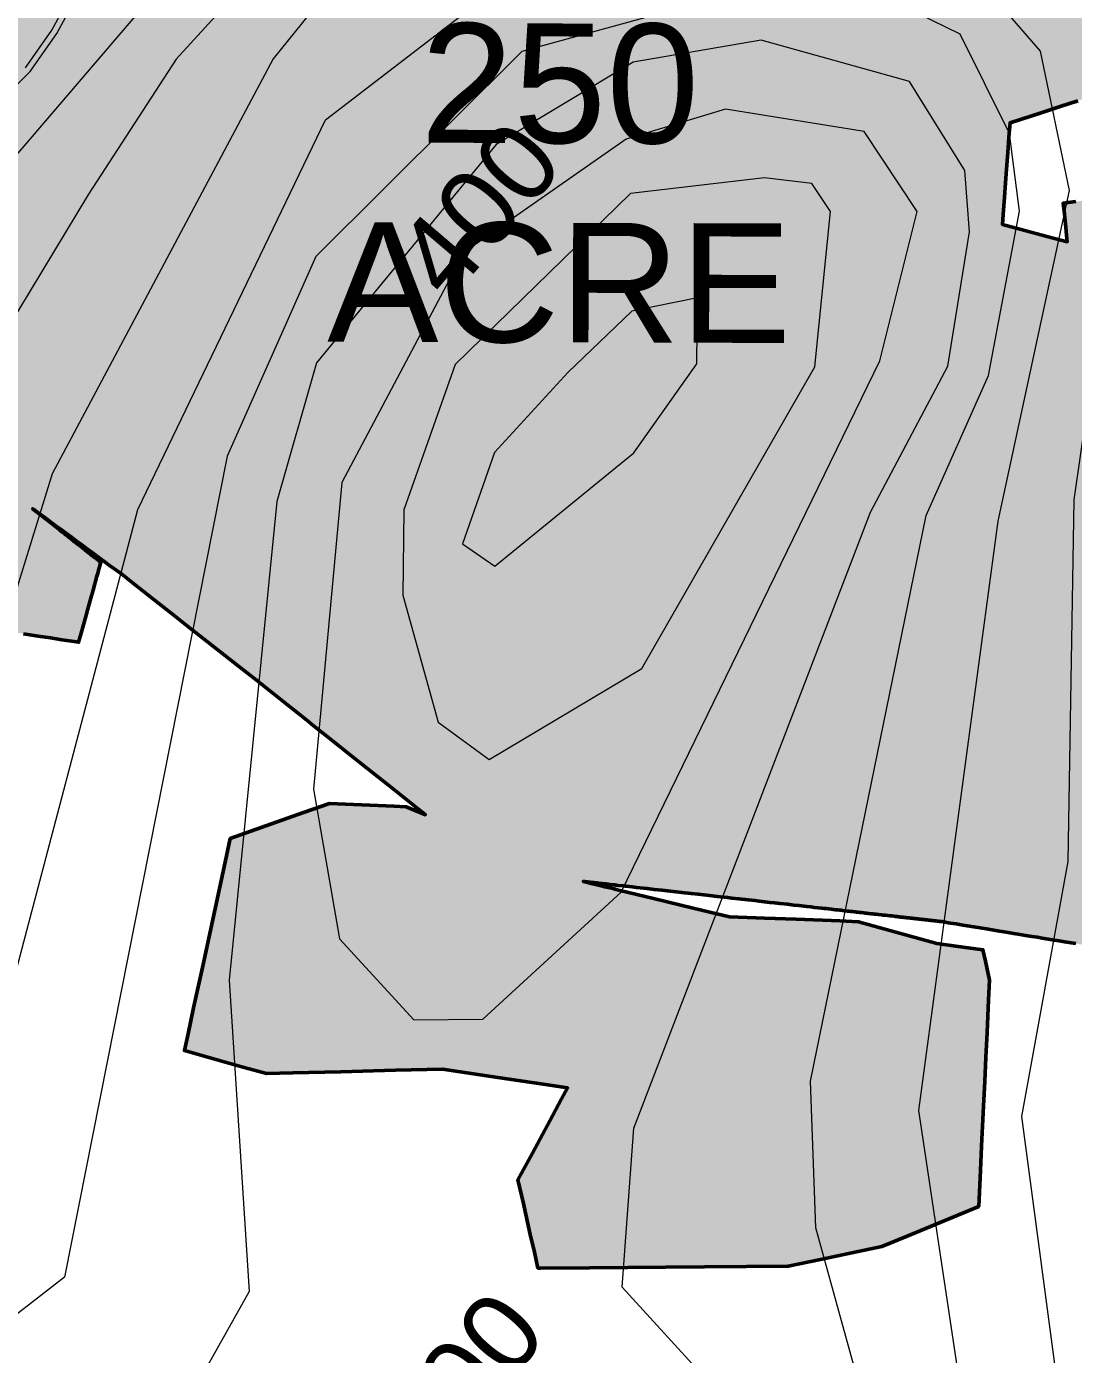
# Model space of a CAD drawing. Header units: metres. Extents: x 32505 to 230200, y 224018 to 1564544.
# Drawn here: x 225309 to 225835, y 1557791 to 1558458 of the extents above; entities that cross this region are included whole.
import ezdxf

# ---------------------------------------------------------------- set-up
doc = ezdxf.new("R2010")
doc.units = ezdxf.units.M
for name, color, linetype, lineweight in [('10 M CONTOUR', 8, 'Continuous', 9), ('2 M CONTOUR', 254, 'Continuous', 9), ('STREAM', 141, 'Continuous', 0)]:
    doc.layers.add(name, color=color, linetype=linetype, lineweight=lineweight)
for name, color, linetype in [('CONTEXT', 44, 'Continuous'), ('G_B.T. ROAD', 1, 'Continuous'), ('G_CART TRACK', 252, 'Continuous')]:
    doc.layers.add(name, color=color, linetype=linetype)
doc.styles.get("Standard").update_dxf_attribs({"font": 'arial.ttf'})

msp = doc.modelspace()

# ---------------------------------------------------------------- hatches: boundary and pattern name
at = {"layer": 'STREAM', "true_color": 0xffffdb}
h = msp.add_hatch(color=7, dxfattribs=at)
h.dxf.hatch_style = 1
h.paths.add_polyline_path([(225824.78, 1558539.86), (225820.52, 1558548.16), (225815.44, 1558558.05), (225810.5, 1558567.69), (225812.99, 1558572.07), (225818.67, 1558562.2), (225823.98, 1558552.97), (225829.51, 1558543.38), (225838.42, 1558527.9), (225848.37, 1558510.6), (225852.12, 1558504.1), (225867.5, 1558503.68), (225878.27, 1558503.38), (225885.27, 1558503.19), (225896.85, 1558502.87), (225905.81, 1558502.62), (225913.8, 1558502.4), (225926.42, 1558502.05), (225941.58, 1558501.63), (225948.8, 1558500.7), (225957.39, 1558499.6), (225968.16, 1558498.21), (225979.18, 1558496.79), (225988.69, 1558495.57), (225990.76, 1558500.38), (225995.91, 1558512.34), (225997.71, 1558516.52), (225999.71, 1558521.16), (226004.41, 1558520.9), (226007.69, 1558520.72), (226012.01, 1558520.48), (226016.32, 1558520.24), (226021.05, 1558519.98), (226024.31, 1558519.8), (226022.53, 1558524.61), (226019.72, 1558532.19), (226015.95, 1558542.37), (226011.74, 1558553.72), (226015.58, 1558559.11), (226019.42, 1558564.5), (226019.57, 1558573.32), (226019.63, 1558576.81), (226019.73, 1558582.14), (226022.28, 1558587.02), (226025.84, 1558593.81), (226030.07, 1558601.87), (226031.67, 1558611.14), (226033.27, 1558620.41), (226034.88, 1558625.38), (226038.51, 1558636.59), (226041.31, 1558645.25), (226044.31, 1558654.52), (226047.02, 1558662.87), (226048.41, 1558665.39), (226050.16, 1558668.56), (226051.9, 1558671.7), (226055.97, 1558679.07), (226057.47, 1558681.78), (226058.72, 1558684.05), (226061.25, 1558688.6), (226062.4, 1558689.33), (226064.52, 1558690.67), (226065.81, 1558691.49), (226067.33, 1558692.46), (226068.74, 1558693.35), (226070.74, 1558694.63), (226073.39, 1558696.31), (226074.54, 1558697.04), (226077.54, 1558698.95), (226077.85, 1558702.38), (226078.05, 1558704.55), (226078.31, 1558707.38), (226078.78, 1558712.64), (226079.41, 1558719.58), (226079.77, 1558723.44), (226079.1, 1558728.29), (226078.55, 1558732.31), (226078, 1558736.4), (226076.95, 1558744.06), (226076.23, 1558749.35), (226080.24, 1558750.63), (226083.15, 1558751.55), (226088.51, 1558753.26), (226089.38, 1558756.41), (226090.55, 1558760.6), (226091.76, 1558764.95), (226093.75, 1558772.14), (226094.94, 1558776.43), (226096.58, 1558782.33), (226098.14, 1558787.92), (226099.41, 1558792.51), (226101.47, 1558799.9), (226103.5, 1558807.23), (226104.87, 1558812.17), (226106.38, 1558817.58), (226106.97, 1558819.73), (226107.72, 1558819.75), (226111.32, 1558819.86), (226120.07, 1558820.14), (226124.15, 1558820.27), (226129.13, 1558820.43), (226133.31, 1558820.57), (226139.3, 1558820.76), (226141.96, 1558820.84), (226143.94, 1558820.9), (226146.94, 1558821), (226149.12, 1558821.07), (226151.92, 1558821.16), (226154.52, 1558821.24), (226158.5, 1558821.37), (226170.87, 1558821.73), (226174.59, 1558821.84), (226176.09, 1558814.82), (226178.1, 1558770.9), (226179.41, 1558742.43), (226180.44, 1558719.88), (226180.86, 1558710.76), (226181.77, 1558690.93), (226183.21, 1558659.52), (226184.85, 1558633.78), (226188.07, 1558595.18), (226190.92, 1558560.96), (226181.52, 1558563.03), (226170.35, 1558565.49), (226163.37, 1558567.03), (226156.26, 1558568.6), (226149.71, 1558570.04), (226142.39, 1558571.65), (226124.24, 1558575.64), (226125.41, 1558563.74), (226126.43, 1558553.33), (226127.72, 1558540.1), (226129.52, 1558521.75), (226132.03, 1558496.09), (226134.36, 1558472.26), (226137.99, 1558474), (226146.24, 1558477.97), (226158.05, 1558483.63), (226167.96, 1558488.4), (226176.93, 1558492.7), (226185.4, 1558496.77), (226176.69, 1558484), (226172.71, 1558478.17), (226162.52, 1558463.24), (226155.58, 1558453.07), (226149.22, 1558453.91), (226140.75, 1558455.03), (226133.02, 1558456.05), (226131.45, 1558444.16), (226130.03, 1558433.44), (226128.09, 1558418.8), (226125.8, 1558401.58), (226123.25, 1558382.34), (226122.15, 1558374), (226118.59, 1558347.11), (226131.9, 1558342.52), (226161.3, 1558332.37), (226186.39, 1558323.7), (226204.01, 1558317.62), (226197.93, 1558302.73), (226189.83, 1558282.89), (226183.8, 1558268.13), (226176.23, 1558249.6), (226172.76, 1558241.09), (226174.75, 1558240.12), (226177.08, 1558239), (226179.48, 1558237.84), (226184.02, 1558235.65), (226190.8, 1558232.37), (226195.9, 1558229.91), (226200.5, 1558227.69), (226204.29, 1558230.37), (226207.19, 1558232.43), (226210.74, 1558234.95), (226214.8, 1558237.83), (226220.19, 1558241.65), (226223.27, 1558243.84), (226223.59, 1558238.39), (226223.95, 1558232.23), (226224.35, 1558225.43), (226224.82, 1558217.29), (226225.79, 1558200.81), (226226.24, 1558193.06), (226226.95, 1558180.8), (226227.4, 1558173.09), (226227.68, 1558168.36), (226215.62, 1558164.03), (226205.45, 1558160.37), (226191.66, 1558155.42), (226182.94, 1558152.29), (226171.69, 1558148.25), (226163.76, 1558145.4), (226157.99, 1558143.33), (226156.68, 1558141.82), (226152.28, 1558136.75), (226147.83, 1558131.62), (226144.46, 1558127.73), (226139.89, 1558122.48), (226139.5, 1558110.33), (226139.31, 1558104.46), (226139, 1558095.04), (226138.72, 1558086.45), (226141.15, 1558082.35), (226142.67, 1558079.79), (226144.87, 1558076.07), (226149.44, 1558074.14), (226154.19, 1558072.13), (226159.18, 1558070.02), (226163.5, 1558068.19), (226165.9, 1558066.86), (226168.02, 1558065.7), (226170.87, 1558064.12), (226174.07, 1558062.35), (226176.88, 1558060.8), (226188.33, 1558065.85), (226218.81, 1558066.36), (226231, 1558063.82), (226244.21, 1558051.64), (226252.85, 1558035.39), (226252.85, 1558019.66), (226246.61, 1558007.19), (226244.79, 1558003.46), (226244.12, 1558002.03), (226239.13, 1557981.07), (226241.16, 1557960.77), (226241.16, 1557949.09), (226232.02, 1557943), (226216.78, 1557945.03), (226197.98, 1557958.23), (226172.08, 1557966.35), (226147.97, 1557967.56), (226147.41, 1557961.27), (226146.61, 1557952.31), (226145.99, 1557945.31), (226145.4, 1557938.73), (226160.27, 1557932.5), (226175.6, 1557926.09), (226186.7, 1557921.45), (226196.66, 1557917.28), (226203.69, 1557914.34), (226209.13, 1557912.06), (226214.03, 1557910.01), (226223.53, 1557906.03), (226235.38, 1557901.08), (226235.41, 1557897.34), (226235.46, 1557892.3), (226235.6, 1557876.1), (226235.73, 1557860.82), (226235.82, 1557851.12), (226232.67, 1557848.13), (226228.53, 1557844.19), (226223.5, 1557839.41), (226219.47, 1557835.57), (226220.73, 1557834.41), (226222.32, 1557832.95), (226224.79, 1557830.69), (226226.82, 1557828.82), (226228.94, 1557826.87), (226231.36, 1557824.65), (226233.18, 1557822.98), (226234.4, 1557821.85), (226236.95, 1557819.51), (226238.02, 1557820.49), (226239.54, 1557821.86), (226241.17, 1557823.35), (226244.07, 1557825.98), (226250.19, 1557831.54), (226258.33, 1557838.94), (226263.43, 1557843.58), (226266.53, 1557843.08), (226270.18, 1557842.49), (226274.36, 1557841.81), (226277.78, 1557841.26), (226281.53, 1557840.65), (226287.44, 1557839.69), (226294.49, 1557838.55), (226302.2, 1557837.3), (226303.92, 1557840.96), (226305.54, 1557844.4), (226307.53, 1557848.63), (226310.19, 1557854.28), (226316.97, 1557868.68), (226317.73, 1557870.29), (226319.86, 1557874.82), (226321.4, 1557878.11), (226322.79, 1557881.05), (226323.79, 1557883.16), (226325.31, 1557886.4), (226326.59, 1557889.12), (226328.3, 1557892.75), (226329.06, 1557894.38), (226330.05, 1557896.47), (226330.89, 1557898.26), (226331.75, 1557900.09), (226332.44, 1557901.55), (226333.25, 1557903.28), (226337.18, 1557901.55), (226339.54, 1557900.51), (226344.38, 1557898.38), (226352.42, 1557894.85), (226356.01, 1557893.27), (226359.09, 1557891.91), (226364.83, 1557889.39), (226372.77, 1557885.9), (226380.75, 1557882.39), (226386.68, 1557879.78), (226392.07, 1557877.41), (226397.85, 1557874.87), (226407.25, 1557870.74), (226412.29, 1557868.52), (226411.86, 1557864.55), (226411.3, 1557859.3), (226410.47, 1557851.48), (226409.39, 1557841.48), (226407.83, 1557826.88), (226407.32, 1557822.05), (226410.58, 1557820.38), (226415.37, 1557817.93), (226420.6, 1557815.26), (226428.05, 1557811.45), (226435.96, 1557807.41), (226442.24, 1557804.2), (226445.75, 1557802.4), (226446.74, 1557805.72), (226447.67, 1557808.85), (226449.08, 1557813.59), (226451.08, 1557820.31), (226452.41, 1557824.79), (226454.42, 1557824.48), (226459.7, 1557823.67), (226463.4, 1557823.11), (226469, 1557822.26), (226474.4, 1557821.43), (226400.97, 1557961.68), (226481.72, 1558432.03), (226466.47, 1558503.21), (226459.7, 1558534.79), (226448.03, 1558607.43), (226446.88, 1558664.05), (226413.4, 1558979.19), (226382.27, 1558969.84), (226305.13, 1558946.65), (226161.85, 1558915.09), (226048.57, 1558892.46), (226003.7, 1558878.32), (225938.46, 1558858.51), (225889.23, 1558852.81), (225844.85, 1558853.82), (225810.13, 1558854.31), (225785.99, 1558853.85), (225768.31, 1558849.31), (225739.15, 1558850.39), (225722.36, 1558851.79), (225706.94, 1558864.26), (225692.83, 1558883.26), (225690.14, 1558892.66), (225682.99, 1558900.12), (225650.06, 1558917.94), (225595.43, 1558942.16), (225551.87, 1558959.45), (225540.61, 1558959.45), (225528.47, 1558954.75), (225517.46, 1558949.86), (225498.65, 1558931.2), (225462.52, 1558879.82), (225445.42, 1558847.06), (225419.35, 1558779.47), (225400.74, 1558722.25), (225386.04, 1558683.03), (225380.27, 1558668.97), (225377.55, 1558655.03), (225376.69, 1558632.1), (225377.02, 1558607.99), (225374.53, 1558588.39), (225368.85, 1558563.64), (225362.69, 1558543.19), (225353.02, 1558521.19), (225343.47, 1558502.48), (225323.67, 1558483.59), (225294.88, 1558464.64), (225257.63, 1558448.27), (225171.5, 1558414.18), (225123.53, 1558391.67), (225108.02, 1558384.39), (225107.27, 1558373.01), (225107.02, 1558369.29), (225105.19, 1558369.01), (225102.79, 1558368.63), (225098.57, 1558367.97), (225088.92, 1558366.46), (225080.51, 1558365.14), (225070.72, 1558363.6), (225061.82, 1558362.21), (225052.89, 1558360.81), (225047.67, 1558359.99), (225039.53, 1558358.71), (225032.79, 1558357.66), (225028.06, 1558356.92), (225022.83, 1558356.1), (225018.94, 1558355.49), (225016.14, 1558352.09), (225013.12, 1558348.43), (225010.43, 1558345.17), (225007.3, 1558341.37), (225003.45, 1558337.65), (224998.91, 1558333.27), (224992.68, 1558327.25), (224990.52, 1558325.16), (224987.83, 1558325.44), (224980.21, 1558326.22), (224976.5, 1558326.6), (224972.66, 1558326.99), (224968.64, 1558327.4), (224964.94, 1558328.28), (224961.81, 1558329.03), (224956.37, 1558330.33), (224952.29, 1558331.3), (224947.15, 1558332.53), (224941.27, 1558329.05), (224933.55, 1558324.47), (224921.82, 1558317.52), (224906.16, 1558308.24), (224892.36, 1558300.06), (224881.26, 1558293.48), (224869.94, 1558286.77), (224854.63, 1558277.7), (224837.92, 1558267.79), (224836.1, 1558260.17), (224831.93, 1558249.75), (224828.32, 1558233.98), (224820.95, 1558224.15), (224812.35, 1558220.13), (224813.17, 1558212.88), (224815.19, 1558195.06), (224816.41, 1558184.27), (224834.7, 1558175.71), (224848.54, 1558169.24), (224863.79, 1558162.1), (224883.45, 1558152.91), (224891.55, 1558149.12), (224896.57, 1558151.31), (224901.03, 1558153.26), (224905.79, 1558155.34), (224910.5, 1558157.4), (224908.01, 1558153.18), (224904.88, 1558147.85), (224902.57, 1558143.93), (224901.61, 1558135.12), (224900.26, 1558122.69), (224897.92, 1558101.17), (224896.84, 1558091.22), (224894.9, 1558085.55), (224892.33, 1558078.08), (224889.95, 1558071.13), (224888.3, 1558066.32), (224884, 1558064.63), (224880.54, 1558063.26), (224875.87, 1558061.42), (224869.1, 1558058.75), (224863.43, 1558056.52), (224861.35, 1558046.23), (224858.89, 1558034.12), (224856.54, 1558022.54), (224854.34, 1558011.71), (224855.84, 1558006.69), (224857.35, 1558001.66), (224870.28, 1557997.86), (224886.62, 1557993.07), (224907.39, 1557986.97), (224921.19, 1557982.92), (224934.36, 1557979.05), (224957.44, 1557972.27), (224957.03, 1557980.13), (224956.34, 1557993.48), (224955.85, 1558002.93), (224955.25, 1558014.42), (224953.92, 1558040.08), (224960.9, 1558037.61), (224970.87, 1558034.07), (224993.59, 1558026), (225003.72, 1558022.41), (225015.99, 1558018.05), (225032.4, 1558012.23), (225048.45, 1558006.53), (225063.85, 1558014.3), (225079.26, 1558022.07), (225095.75, 1558007.87), (225112.23, 1557993.68), (225121.7, 1557976.83), (225130.31, 1557961.5), (225154, 1557921.12), (225162.01, 1557909.41), (225168.03, 1557900.61), (225174.08, 1557891.77), (225179.1, 1557884.43), (225187.69, 1557871.89), (225189.65, 1557871.2), (225193.37, 1557869.88), (225197.35, 1557868.47), (225201.98, 1557866.84), (225209.29, 1557864.25), (225218.23, 1557861.09), (225221.11, 1557860.07), (225223.88, 1557859.1), (225226.73, 1557858.09), (225230.06, 1557856.91), (225234.38, 1557855.38), (225238.09, 1557854.07), (225242.11, 1557852.65), (225243.45, 1557852.18), (225248.93, 1557846.97), (225251.85, 1557844.19), (225255.87, 1557840.38), (225258.56, 1557837.82), (225264.36, 1557832.3), (225268.28, 1557828.58), (225269.15, 1557830.3), (225270.33, 1557832.63), (225272.37, 1557836.68), (225273.53, 1557842.5), (225275.65, 1557853.07), (225278.68, 1557868.19), (225279.89, 1557874.19), (225281.32, 1557881.31), (225275.27, 1557882.52), (225266.7, 1557884.24), (225260.91, 1557885.4), (225251.35, 1557887.32), (225249.02, 1557887.79), (225244.06, 1557888.78), (225242.01, 1557889.19), (225239.22, 1557889.75), (225236.01, 1557890.4), (225233.89, 1557890.82), (225229.74, 1557891.65), (225228.32, 1557891.94), (225225.73, 1557892.46), (225221.71, 1557893.26), (225219.45, 1557893.71), (225217.4, 1557894.13), (225216.4, 1557894.33), (225214.05, 1557894.8), (225210.34, 1557895.54), (225207.66, 1557896.08), (225202.99, 1557897.02), (225198.44, 1557897.93), (225192.8, 1557899.06), (225186.58, 1557900.31), (225182.57, 1557901.11), (225180.12, 1557901.6), (225177.43, 1557907.09), (225173.66, 1557914.76), (225162.53, 1557937.45), (225165.87, 1557944.97), (225168.34, 1557950.53), (225175.17, 1557965.89), (225179.23, 1557975.04), (225172.49, 1557986.2), (225167.71, 1557994.12), (225163.75, 1558000.68), (225153.29, 1558017.99), (225146.28, 1558029.6), (225145.6, 1558041.46), (225145.06, 1558050.77), (225143.85, 1558071.94), (225146.19, 1558080.69), (225148.03, 1558087.58), (225149.48, 1558093), (225152.13, 1558102.91), (225155.11, 1558114.05), (225155.47, 1558126.09), (225155.77, 1558136.49), (225156.05, 1558145.96), (225156.23, 1558151.77), (225159.55, 1558152.62), (225163.05, 1558153.52), (225170.39, 1558155.39), (225179.29, 1558157.67), (225184.55, 1558159.02), (225196.95, 1558158.85), (225204.93, 1558158.74), (225214.55, 1558158.61), (225231.55, 1558158.37), (225247.66, 1558158.15), (225260.61, 1558157.97), (225272.9, 1558157.8), (225278.55, 1558157.73), (225286.83, 1558156.44), (225293.62, 1558155.38), (225301.74, 1558154.11), (225307.84, 1558153.16), (225315.32, 1558151.99), (225321.43, 1558151.04), (225327.11, 1558150.16), (225332.07, 1558149.38), (225335.49, 1558148.85), (225336.76, 1558153.41), (225337.94, 1558157.64), (225339.11, 1558161.82), (225340, 1558165.03), (225341.34, 1558169.83), (225342.77, 1558174.93), (225344.74, 1558181.99), (225345.12, 1558183.36), (225345.72, 1558185.5), (225346.68, 1558188.95), (225345.56, 1558189.84), (225344.32, 1558190.82), (225342.69, 1558192.1), (225341.43, 1558193.1), (225339.89, 1558194.31), (225338.74, 1558195.21), (225337.68, 1558196.05), (225335.91, 1558197.45), (225334.81, 1558198.31), (225333.31, 1558199.5), (225331.34, 1558201.05), (225330.07, 1558202.06), (225328.6, 1558203.22), (225327.02, 1558204.45), (225325.58, 1558205.59), (225324.11, 1558206.75), (225321.78, 1558208.59), (225319.61, 1558210.3), (225317.31, 1558212.12), (225312.47, 1558215.88), (225313.69, 1558214.98), (225315.03, 1558213.99), (225316.69, 1558212.77), (225319.19, 1558210.93), (225321.61, 1558209.15), (225324.34, 1558207.14), (225326.94, 1558205.23), (225329.46, 1558203.38), (225331.98, 1558201.52), (225334.38, 1558199.75), (225337.17, 1558197.7), (225340.01, 1558195.61), (225342.31, 1558193.92), (225346.33, 1558190.96), (225348.83, 1558189.12), (225351.09, 1558187.46), (225356.99, 1558183.12), (225362.43, 1558178.84), (225367.89, 1558174.54), (225375.76, 1558168.35), (225383.44, 1558162.32), (225390.2, 1558157), (225408.8, 1558142.38), (225415.74, 1558136.92), (225424.8, 1558129.8), (225433.06, 1558123.26), (225438.05, 1558119.28), (225445.25, 1558113.54), (225450, 1558109.76), (225453.31, 1558107.12), (225456.43, 1558104.63), (225461.78, 1558100.37), (225469.4, 1558094.29), (225474.28, 1558090.41), (225479.99, 1558085.85), (225485.54, 1558081.43), (225491.01, 1558077.07), (225502.71, 1558067.74), (225504.41, 1558066.39), (225506.04, 1558065.09), (225507.58, 1558063.86), (225509.57, 1558062.27), (225499.91, 1558066.35), (225493.69, 1558066.61), (225461.49, 1558067.96), (225448.43, 1558063.36), (225432.4, 1558057.73), (225411.63, 1558050.43), (225409.07, 1558038.56), (225403.67, 1558013.57), (225397.96, 1557987.16), (225393.27, 1557965.48), (225390.44, 1557952.38), (225388.61, 1557943.92), (225404.47, 1557939.48), (225418.64, 1557935.51), (225429.81, 1557932.38), (225443.01, 1557932.73), (225467.19, 1557933.36), (225494.63, 1557934.09), (225518.15, 1557934.71), (225545.92, 1557930.51), (225569.78, 1557926.9), (225580.88, 1557925.22), (225577.9, 1557919.71), (225571.96, 1557908.7), (225567.12, 1557899.75), (225563.23, 1557892.54), (225555.99, 1557879.15), (225558.53, 1557867.92), (225562.19, 1557851.74), (225564.23, 1557842.73), (225565.11, 1557838.8), (225566.02, 1557834.8), (225567.26, 1557834.8), (225591.95, 1557834.99), (225611.16, 1557835.06), (225630.03, 1557835.21), (225649.58, 1557835.38), (225691.53, 1557835.72), (225707.76, 1557839.12), (225723.53, 1557842.42), (225738.65, 1557845.58), (225751.22, 1557850.81), (225762.94, 1557855.68), (225776.79, 1557861.43), (225787.23, 1557865.78), (225788.09, 1557883.77), (225788.67, 1557895.93), (225789.62, 1557916.03), (225790.21, 1557928.45), (225790.79, 1557940.58), (225791.38, 1557953.02), (225792.16, 1557969.37), (225792.63, 1557979.34), (225790.53, 1557988.91), (225789.28, 1557994.59), (225775.66, 1557996.43), (225766.23, 1557997.7), (225726.92, 1558008.64), (225717.55, 1558009.01), (225695.56, 1558009.86), (225679.71, 1558010.48), (225662.21, 1558011.16), (225658.65, 1558011.87), (225648.78, 1558014.26), (225637.77, 1558016.94), (225624.05, 1558020.26), (225611.53, 1558023.3), (225607.84, 1558024.2), (225605.29, 1558024.82), (225602.96, 1558025.38), (225601.4, 1558025.76), (225599.6, 1558026.2), (225597.81, 1558026.63), (225596.38, 1558026.98), (225594.19, 1558027.51), (225592.74, 1558027.86), (225591.2, 1558028.24), (225589.87, 1558028.56), (225589.6, 1558028.62), (225589.38, 1558028.68), (225589.11, 1558028.74), (225588.76, 1558028.83), (225590.15, 1558028.67), (225591.64, 1558028.51), (225593.39, 1558028.31), (225594.76, 1558028.16), (225596.36, 1558027.98), (225598.21, 1558027.77), (225600.02, 1558027.57), (225602.18, 1558027.33), (225603.57, 1558027.17), (225606.28, 1558026.87), (225608.71, 1558026.6), (225613.26, 1558026.09), (225615.42, 1558025.84), (225619.07, 1558025.44), (225620.87, 1558025.23), (225624.29, 1558024.85), (225628.34, 1558024.4), (225631.02, 1558024.1), (225635.43, 1558023.6), (225638.2, 1558023.29), (225642.96, 1558022.76), (225646.39, 1558022.38), (225652.08, 1558021.74), (225655.91, 1558021.31), (225661.15, 1558020.72), (225663.34, 1558020.48), (225666.81, 1558020.09), (225671.47, 1558019.57), (225674.89, 1558019.19), (225677.04, 1558018.95), (225682.41, 1558018.34), (225684.69, 1558018.09), (225687.38, 1558017.79), (225691.33, 1558017.35), (225694.51, 1558016.99), (225696.96, 1558016.72), (225700.88, 1558016.28), (225702.98, 1558016.04), (225704.79, 1558015.84), (225706.66, 1558015.63), (225708.48, 1558015.43), (225710.59, 1558015.19), (225713.37, 1558014.88), (225715.27, 1558014.67), (225717.52, 1558014.41), (225720.09, 1558014.13), (225722.09, 1558013.9), (225723.88, 1558013.7), (225725.92, 1558013.47), (225727.49, 1558013.3), (225729.49, 1558013.07), (225730.93, 1558012.91), (225733.17, 1558012.66), (225734.91, 1558012.47), (225736.98, 1558012.24), (225738.41, 1558012.08), (225740.25, 1558011.87), (225742.73, 1558011.59), (225744.7, 1558011.37), (225746.4, 1558011.18), (225748.18, 1558010.98), (225749.64, 1558010.82), (225751.2, 1558010.64), (225753, 1558010.44), (225754.73, 1558010.25), (225756.08, 1558010.1), (225757.9, 1558009.89), (225759.38, 1558009.73), (225760.77, 1558009.57), (225762.29, 1558009.4), (225763.78, 1558009.24), (225765.17, 1558009.08), (225766.56, 1558008.92), (225769.49, 1558008.6), (225771.2, 1558008.27), (225773.12, 1558007.96), (225775.92, 1558007.5), (225779.15, 1558006.97), (225782.55, 1558006.41), (225787.89, 1558005.53), (225792.1, 1558004.84), (225796.56, 1558004.11), (225802, 1558003.21), (225804.7, 1558002.77), (225807.05, 1558002.38), (225810.69, 1558001.79), (225813.85, 1558001.27), (225816.7, 1558000.8), (225819.09, 1558000.41), (225824.07, 1557999.59), (225827.58, 1557999.01), (225830.17, 1557998.59), (225835.9, 1557997.65), (225837.95, 1557997.31), (225841.29, 1557996.76), (225844.08, 1557996.3), (225847.35, 1557995.77), (225850.87, 1557995.19), (225852.51, 1557994.92), (225854.66, 1557994.57), (225856.56, 1557994.25), (225858.01, 1557994.02), (225859.81, 1557993.72), (225862.54, 1557993.27), (225865.33, 1557992.81), (225867.4, 1557992.47), (225870.19, 1557992.01), (225872.29, 1557991.67), (225874.27, 1557991.34), (225877.01, 1557990.9), (225878.86, 1557990.59), (225881.54, 1557990.15), (225883.76, 1557989.79), (225886.29, 1557989.37), (225888.12, 1557989.07), (225890.39, 1557988.7), (225893.79, 1557988.14), (225901.15, 1557986.86), (225907.26, 1557985.93), (225907.24, 1557989.98), (225907.22, 1557994.44), (225907.19, 1558002.04), (225907.17, 1558007.93), (225907.15, 1558012.89), (225907.07, 1558031.13), (225907.01, 1558045.49), (225906.84, 1558087.03), (225906.72, 1558116.11), (225906.29, 1558139.51), (225905.27, 1558166.03), (225904.21, 1558193.71), (225904.06, 1558197.86), (225903.12, 1558222.34), (225902.52, 1558238), (225901.97, 1558252.27), (225901.7, 1558259.28), (225901.52, 1558264.06), (225901.35, 1558268.66), (225901.16, 1558273.48), (225901.04, 1558276.62), (225900.95, 1558279.08), (225900.88, 1558280.81), (225903.75, 1558283.81), (225903.69, 1558285.44), (225903.57, 1558289.12), (225903.36, 1558295.52), (225902.93, 1558308.63), (225902.63, 1558317.71), (225902.46, 1558322.8), (225902.28, 1558328.34), (225902.15, 1558332), (225902.02, 1558335.61), (225901.84, 1558340.82), (225901.76, 1558344.02), (225901.51, 1558351.62), (225897.88, 1558353.49), (225890.73, 1558357.18), (225885.52, 1558359.87), (225877.59, 1558363.96), (225869.33, 1558368.22), (225864.2, 1558370.87), (225859.82, 1558373.13), (225851.46, 1558372.05), (225843.66, 1558371.03), (225835.92, 1558370.02), (225829.54, 1558369.19), (225830.23, 1558363.85), (225830.74, 1558358.84), (225831.31, 1558353.2), (225831.64, 1558349.83), (225822.09, 1558352.38), (225808.54, 1558356), (225799.13, 1558358.51), (225799.5, 1558363.54), (225800.14, 1558372.24), (225801.02, 1558384.02), (225801.8, 1558394.6), (225802.38, 1558402.37), (225802.9, 1558409.52), (225808.74, 1558411.42), (225813.43, 1558412.94), (225819.09, 1558414.78), (225828.02, 1558417.68), (225836.89, 1558420.57), (225842.21, 1558422.3), (225849.1, 1558424.54), (225857.21, 1558427.17), (225862.49, 1558428.89), (225866.41, 1558430.16), (225869.93, 1558431.31), (225872.2, 1558432.04), (225873.47, 1558427.27), (225874.44, 1558423.62), (225875.78, 1558418.6), (225877.76, 1558411.18), (225879.53, 1558404.54), (225881.19, 1558398.31), (225882.3, 1558394.12), (225884.38, 1558392.03), (225887.52, 1558388.88), (225893.27, 1558383.1), (225898.15, 1558378.21), (225902.8, 1558373.54), (225902.8, 1558377.4), (225902.8, 1558381.82), (225902.8, 1558387.01), (225902.8, 1558391.39), (225900.71, 1558396.25), (225898.99, 1558400.25), (225896.29, 1558406.53), (225893.02, 1558414.11), (225890.1, 1558420.9), (225888.5, 1558424.6), (225887.02, 1558428.05), (225887.14, 1558431.88), (225887.3, 1558436.88), (225887.44, 1558441.25), (225887.73, 1558450.31), (225889.81, 1558450.45), (225893.55, 1558450.69), (225897.02, 1558450.92), (225898.97, 1558451.05), (225901.86, 1558451.24), (225901.83, 1558453.65), (225901.76, 1558459.48), (225901.69, 1558465.74), (225901.64, 1558469.57), (225901.56, 1558476.08), (225901.52, 1558479.91), (225901.47, 1558483.9), (225901.42, 1558487.79), (225899.55, 1558487.96), (225896.65, 1558488.22), (225893.41, 1558488.51), (225890.5, 1558488.77), (225887.88, 1558489), (225885.25, 1558489.24), (225882.21, 1558489.51), (225879.17, 1558489.78), (225876.68, 1558490), (225874.45, 1558490.2), (225871.78, 1558490.44), (225869.62, 1558490.63), (225867.84, 1558490.79), (225865.71, 1558490.98), (225863.47, 1558491.18), (225860.16, 1558491.48), (225856.57, 1558491.8), (225853.86, 1558492.04), (225848.31, 1558492.54), (225844.57, 1558492.87), (225842.14, 1558493.09), (225840.34, 1558500.61), (225840.48, 1558506.14), (225837.48, 1558515.13), (225835.97, 1558518.07), (225834.36, 1558521.21), (225832.59, 1558524.65), (225830.78, 1558528.17)])

# ---------------------------------------------------------------- linework, layer by layer
at = {"color": 1, "lineweight": 50}
for points in [[(225836.89, 1558420.57), (225828.02, 1558417.68), (225819.09, 1558414.78), (225813.43, 1558412.94), (225808.74, 1558411.42), (225802.9, 1558409.52), (225802.38, 1558402.37), (225801.8, 1558394.6), (225801.02, 1558384.02), (225800.14, 1558372.24), (225799.5, 1558363.54), (225799.13, 1558358.51), (225808.54, 1558356), (225822.09, 1558352.38), (225831.64, 1558349.83), (225831.31, 1558353.2), (225830.74, 1558358.84), (225830.23, 1558363.85), (225829.54, 1558369.19), (225835.92, 1558370.02)], [(225835.9, 1557997.65), (225830.17, 1557998.59), (225827.58, 1557999.01), (225824.07, 1557999.59), (225819.09, 1558000.41), (225816.7, 1558000.8), (225813.85, 1558001.27), (225810.69, 1558001.79), (225807.05, 1558002.38), (225804.7, 1558002.77), (225802, 1558003.21), (225796.56, 1558004.11), (225792.1, 1558004.84), (225787.89, 1558005.53), (225782.55, 1558006.41), (225779.15, 1558006.97), (225775.92, 1558007.5), (225773.12, 1558007.96), (225771.95, 1558008.15), (225771.2, 1558008.27), (225770.52, 1558008.4), (225769.56, 1558008.54), (225768.63, 1558008.69), (225767.6, 1558008.81), (225767.07, 1558008.87), (225766.83, 1558008.89), (225766.56, 1558008.92), (225766.38, 1558008.94), (225766.21, 1558008.96), (225765.88, 1558009), (225765.68, 1558009.02), (225765.48, 1558009.05), (225765.32, 1558009.06), (225765.17, 1558009.08), (225765.07, 1558009.09), (225764.87, 1558009.11), (225764.66, 1558009.14), (225764.28, 1558009.18), (225764.14, 1558009.2), (225764.02, 1558009.21), (225763.78, 1558009.24), (225763.59, 1558009.26), (225763.48, 1558009.27), (225763.34, 1558009.28), (225763.05, 1558009.32), (225762.89, 1558009.33), (225762.75, 1558009.35), (225762.57, 1558009.37), (225762.29, 1558009.4), (225762.07, 1558009.43), (225761.91, 1558009.45), (225761.52, 1558009.49), (225761.36, 1558009.51), (225761.11, 1558009.53), (225760.92, 1558009.56), (225760.77, 1558009.57), (225760.66, 1558009.58), (225760.26, 1558009.63), (225759.77, 1558009.68), (225759.38, 1558009.73), (225758.72, 1558009.8), (225758.25, 1558009.85), (225757.9, 1558009.89), (225757.32, 1558009.96), (225756.81, 1558010.02), (225756.49, 1558010.05), (225756.08, 1558010.1), (225755.77, 1558010.13), (225755.38, 1558010.18), (225755.1, 1558010.21), (225754.73, 1558010.25), (225754.26, 1558010.3), (225753.74, 1558010.36), (225753.42, 1558010.39), (225753, 1558010.44), (225752.29, 1558010.52), (225751.76, 1558010.58), (225751.2, 1558010.64), (225750.86, 1558010.68), (225750.28, 1558010.75), (225749.64, 1558010.82), (225749.38, 1558010.85), (225748.85, 1558010.91), (225748.47, 1558010.95), (225748.18, 1558010.98), (225747.63, 1558011.04), (225747.11, 1558011.1), (225746.67, 1558011.15), (225746.4, 1558011.18), (225745.92, 1558011.24), (225745.54, 1558011.28), (225745.12, 1558011.32), (225744.7, 1558011.37), (225743.57, 1558011.5), (225742.73, 1558011.59), (225741.57, 1558011.72), (225740.25, 1558011.87), (225739.32, 1558011.97), (225738.41, 1558012.08), (225736.98, 1558012.24), (225735.74, 1558012.37), (225734.91, 1558012.47), (225734.08, 1558012.56), (225733.17, 1558012.66), (225731.8, 1558012.82), (225730.93, 1558012.91), (225730.21, 1558012.99), (225729.49, 1558013.07), (225728.38, 1558013.2), (225727.49, 1558013.3), (225726.63, 1558013.39), (225725.92, 1558013.47), (225725.16, 1558013.56), (225723.88, 1558013.7), (225723.05, 1558013.8), (225722.09, 1558013.9), (225721.29, 1558013.99), (225720.09, 1558014.13), (225718.82, 1558014.27), (225718.2, 1558014.34), (225717.52, 1558014.41), (225716.33, 1558014.55), (225715.27, 1558014.67), (225714.1, 1558014.8), (225713.37, 1558014.88), (225711.76, 1558015.06), (225710.59, 1558015.19), (225709.63, 1558015.3), (225708.48, 1558015.43), (225706.66, 1558015.63), (225704.79, 1558015.84), (225702.98, 1558016.04), (225700.88, 1558016.28), (225696.96, 1558016.72), (225694.51, 1558016.99), (225691.33, 1558017.35), (225687.38, 1558017.79), (225684.69, 1558018.09), (225682.41, 1558018.34), (225677.04, 1558018.95), (225674.89, 1558019.19), (225671.47, 1558019.57), (225666.81, 1558020.09), (225663.34, 1558020.48), (225661.15, 1558020.72), (225655.91, 1558021.31), (225652.08, 1558021.74), (225646.39, 1558022.38), (225642.96, 1558022.76), (225638.2, 1558023.29), (225635.43, 1558023.6), (225631.02, 1558024.1), (225628.34, 1558024.4), (225624.29, 1558024.85), (225620.87, 1558025.23), (225619.07, 1558025.44), (225615.42, 1558025.84), (225613.26, 1558026.09), (225609.86, 1558026.47), (225608.71, 1558026.6), (225606.28, 1558026.87), (225604.53, 1558027.06), (225603.57, 1558027.17), (225602.18, 1558027.33), (225601.25, 1558027.43), (225600.02, 1558027.57), (225599.42, 1558027.64), (225598.21, 1558027.77), (225597.4, 1558027.86), (225596.36, 1558027.98), (225595.63, 1558028.06), (225594.76, 1558028.16), (225593.86, 1558028.26), (225593.39, 1558028.31), (225592.72, 1558028.38), (225592.32, 1558028.43), (225592.05, 1558028.46), (225591.83, 1558028.49), (225591.64, 1558028.51), (225591.47, 1558028.52), (225591.05, 1558028.57), (225590.15, 1558028.67), (225589.86, 1558028.71), (225589.66, 1558028.73), (225589.3, 1558028.77), (225589.1, 1558028.79), (225588.92, 1558028.81), (225588.76, 1558028.83), (225589.11, 1558028.74), (225589.38, 1558028.68), (225589.6, 1558028.62), (225589.87, 1558028.56), (225590.04, 1558028.52), (225590.26, 1558028.46), (225590.47, 1558028.41), (225590.75, 1558028.35), (225590.94, 1558028.3), (225591.2, 1558028.24), (225591.47, 1558028.17), (225591.77, 1558028.1), (225592.03, 1558028.03), (225592.39, 1558027.95), (225592.74, 1558027.86), (225593.55, 1558027.67), (225594.19, 1558027.51), (225595.2, 1558027.26), (225595.76, 1558027.13), (225596.38, 1558026.98), (225597.21, 1558026.78), (225597.81, 1558026.63), (225598.37, 1558026.5), (225599.11, 1558026.32), (225599.6, 1558026.2), (225600.51, 1558025.98), (225601.4, 1558025.76), (225602.19, 1558025.57), (225602.96, 1558025.38), (225604.21, 1558025.08), (225605.29, 1558024.82), (225607.84, 1558024.2), (225611.53, 1558023.3), (225624.05, 1558020.26), (225637.77, 1558016.94), (225648.78, 1558014.26), (225658.65, 1558011.87), (225662.21, 1558011.16), (225679.71, 1558010.48), (225695.56, 1558009.86), (225717.55, 1558009.01), (225726.92, 1558008.64), (225766.23, 1557997.7), (225775.66, 1557996.43), (225789.28, 1557994.59), (225790.53, 1557988.91), (225792.63, 1557979.34), (225792.16, 1557969.37), (225791.38, 1557953.02), (225790.79, 1557940.58), (225790.21, 1557928.45), (225789.62, 1557916.03), (225788.67, 1557895.93), (225788.09, 1557883.77), (225787.23, 1557865.78), (225776.79, 1557861.43), (225762.94, 1557855.68), (225751.22, 1557850.81), (225738.65, 1557845.58), (225723.53, 1557842.42), (225707.76, 1557839.12), (225691.53, 1557835.72), (225649.58, 1557835.38), (225630.03, 1557835.21), (225611.16, 1557835.06), (225591.95, 1557834.99), (225567.26, 1557834.8), (225566.02, 1557834.8), (225565.11, 1557838.8), (225564.23, 1557842.73), (225562.19, 1557851.74), (225558.53, 1557867.92), (225555.99, 1557879.15), (225563.23, 1557892.54), (225567.12, 1557899.75), (225571.96, 1557908.7), (225577.9, 1557919.71), (225580.88, 1557925.22), (225569.78, 1557926.9), (225545.92, 1557930.51), (225518.15, 1557934.71), (225494.63, 1557934.09), (225467.19, 1557933.36), (225443.01, 1557932.73), (225429.81, 1557932.38), (225418.64, 1557935.51), (225404.47, 1557939.48), (225388.61, 1557943.92), (225390.44, 1557952.38), (225393.27, 1557965.48), (225397.96, 1557987.16), (225403.67, 1558013.57), (225409.07, 1558038.56), (225411.63, 1558050.43), (225432.4, 1558057.73), (225448.43, 1558063.36), (225461.49, 1558067.96), (225493.69, 1558066.61), (225499.91, 1558066.35), (225509.57, 1558062.27), (225507.58, 1558063.86), (225506.04, 1558065.09), (225504.41, 1558066.39), (225502.71, 1558067.74), (225491.01, 1558077.07), (225485.54, 1558081.43), (225479.99, 1558085.85), (225474.28, 1558090.41), (225469.4, 1558094.29), (225461.78, 1558100.37), (225456.43, 1558104.63), (225453.31, 1558107.12), (225450, 1558109.76), (225445.25, 1558113.54), (225438.05, 1558119.28), (225433.06, 1558123.26), (225424.8, 1558129.8), (225415.74, 1558136.92), (225408.8, 1558142.38), (225390.2, 1558157), (225383.44, 1558162.32), (225375.76, 1558168.35), (225367.89, 1558174.54), (225362.43, 1558178.84), (225356.99, 1558183.12), (225351.09, 1558187.46), (225348.83, 1558189.12), (225346.33, 1558190.96), (225342.31, 1558193.92), (225340.01, 1558195.61), (225337.17, 1558197.7), (225334.38, 1558199.75), (225331.98, 1558201.52), (225329.46, 1558203.38), (225326.94, 1558205.23), (225324.34, 1558207.14), (225321.61, 1558209.15), (225319.19, 1558210.93), (225317.53, 1558212.15), (225316.69, 1558212.77), (225315.9, 1558213.35), (225315.03, 1558213.99), (225314.63, 1558214.29), (225314.55, 1558214.34), (225314.31, 1558214.52), (225314.1, 1558214.68), (225313.82, 1558214.88), (225313.69, 1558214.98), (225313.46, 1558215.14), (225312.99, 1558215.49), (225312.47, 1558215.88), (225317.31, 1558212.12), (225318.24, 1558211.38), (225319.61, 1558210.3), (225320.77, 1558209.39), (225321.78, 1558208.59), (225323.07, 1558207.57), (225324.11, 1558206.75), (225324.7, 1558206.29), (225325.58, 1558205.59), (225326.25, 1558205.06), (225327.02, 1558204.45), (225327.78, 1558203.86), (225328.6, 1558203.22), (225329.18, 1558202.75), (225330.07, 1558202.06), (225330.59, 1558201.64), (225331.34, 1558201.05), (225332.29, 1558200.3), (225332.76, 1558199.93), (225333.31, 1558199.5), (225334.15, 1558198.83), (225334.81, 1558198.31), (225335.91, 1558197.45), (225336.88, 1558196.68), (225337.68, 1558196.05), (225338.74, 1558195.21), (225339.44, 1558194.67), (225339.89, 1558194.31), (225340.65, 1558193.71), (225341.43, 1558193.1), (225342.03, 1558192.62), (225342.69, 1558192.1), (225343.69, 1558191.31), (225344.32, 1558190.82), (225345.56, 1558189.84), (225346.21, 1558189.32), (225346.68, 1558188.95), (225346.55, 1558188.48), (225346.04, 1558186.65), (225345.72, 1558185.5), (225345.41, 1558184.42), (225345.12, 1558183.36), (225344.74, 1558181.99), (225344.74, 1558181.99), (225342.77, 1558174.93), (225341.34, 1558169.83), (225340, 1558165.03), (225339.11, 1558161.82), (225337.94, 1558157.64), (225336.76, 1558153.41), (225335.49, 1558148.85), (225332.07, 1558149.38), (225327.11, 1558150.16), (225321.43, 1558151.04), (225315.32, 1558151.99), (225307.84, 1558153.16)]]:
    msp.add_lwpolyline(points, dxfattribs=at)
at = {"layer": '10 M CONTOUR'}
for points in [[(225452.75, 1558516.17, 390), (225384.5, 1558441.5, 390), (225340.49, 1558373.8, 390), (225287.7, 1558286.36, 390)], [(225756.36, 1558365.08, 400), (225729.67, 1558405.13, 400), (225660.14, 1558416.33, 400), (225610.3, 1558401.33, 400), (225528.89, 1558344.42, 400), (225467.69, 1558229.02, 400), (225453.36, 1558075.21, 400), (225466.47, 1558000.09, 400), (225503.8, 1557959.4, 400), (225538.37, 1557959.79, 400), (225607.74, 1558023.51, 400), (225737.53, 1558290.12, 400), (225756.36, 1558365.08, 400)]]:
    msp.add_polyline3d(points, dxfattribs=at)
at = {"layer": '2 M CONTOUR', "linetype": 'Continuous'}
for points, elevation in [([(225282.85, 1557903.31), (225365.21, 1558215.42), (225459.42, 1558411.09), (225532.96, 1558467.57), (225670.83, 1558508.13), (225745.27, 1558508.9), (225771.05, 1558499.89), (225817.97, 1558445.45), (225832.59, 1558375.48), (225796.8, 1558209.56), (225756.98, 1557913.94), (225782.81, 1557742.26), (225734.86, 1557605.25), (225687.75, 1557560.04), (225638.98, 1557514.93), (225617.51, 1557459.63), (225633.33, 1557403.19), (225682.43, 1557299.13)], 394), ([(225539.82, 1557345.69), (225527.61, 1557407.94), (225550.66, 1557506.72), (225690.45, 1557630.41), (225727.54, 1557715.58), (225733.33, 1557753.75), (225705.41, 1557855.09), (225702.72, 1557928.53), (225760.8, 1558212.51), (225792.14, 1558282.78), (225807.59, 1558365.19), (225802.68, 1558404.16), (225777.93, 1558454.06), (225728.48, 1558478.26), (225689.09, 1558481.38), (225557.95, 1558445.25), (225454.66, 1558342.43), (225410.05, 1558242.3), (225328.38, 1557830.3), (225254.63, 1557773.11)], 396)]:
    msp.add_lwpolyline(points, dxfattribs=dict(at, elevation=elevation))
at = {"layer": '2 M CONTOUR'}
for points in [[(225782.02, 1557316.51, 392), (225726.43, 1557370.25, 392), (225746.15, 1557466.98, 392), (225782.22, 1557526.35, 392), (225816.81, 1557602.34, 392), (225828.79, 1557761.59, 392), (225808.83, 1557910.89, 392), (225832.07, 1558038.84, 392), (225835.08, 1558220.35, 392), (225859.6, 1558391.24, 392), (225839.87, 1558466.19, 392), (225761.98, 1558548.7, 392), (225682.68, 1558543.35, 392), (225466.19, 1558482.66, 392), (225433.12, 1558441.59, 392), (225322.23, 1558233.3, 392), (225230.84, 1557937.65, 392)], [(225433.34, 1558544.35, 388), (225305.03, 1558394.36, 388)], [(225669.7, 1557758.04, 398), (225608.25, 1557825.17, 398), (225614.06, 1557904.99, 398), (225732.85, 1558214.12, 398), (225771.77, 1558287.36, 398), (225782.59, 1558354.9, 398), (225780.27, 1558385.65, 398), (225752.39, 1558430.24, 398), (225678.06, 1558451.01, 398), (225613.86, 1558439.91, 398), (225545.14, 1558398.7, 398), (225454.93, 1558289.05, 398), (225434.98, 1558219.52, 398), (225411.17, 1557979.3, 398), (225421.16, 1557823.14, 398), (225392.64, 1557772.4, 398)], [(225712.81, 1558365.08, 402), (225703.53, 1558379, 402), (225679.72, 1558381.96, 402), (225612.45, 1558374.05, 402), (225524.42, 1558288.28, 402), (225498.65, 1558215.24, 402), (225498.3, 1558172.56, 402), (225515.91, 1558108.68, 402), (225541.54, 1558090.08, 402), (225618.13, 1558135.73, 402), (225704.92, 1558287.15, 402), (225712.81, 1558365.08, 402)], [(225646.15, 1558321.63, 404), (225613.16, 1558315.07, 404), (225581.02, 1558284.18, 404), (225544.17, 1558244.11, 404), (225528.22, 1558198.23, 404), (225544.34, 1558187.01, 404), (225614.12, 1558243.99, 404), (225645.81, 1558288.64, 404), (225646.15, 1558321.63, 404)]]:
    msp.add_polyline3d(points, dxfattribs=at)
at = {"layer": 'G_B.T. ROAD', "lineweight": 50}
for points in [[(225835.92, 1558370.02), (225829.54, 1558369.19), (225830.23, 1558363.85), (225830.74, 1558358.84), (225831.31, 1558353.2), (225831.64, 1558349.83), (225822.09, 1558352.38), (225808.54, 1558356), (225799.13, 1558358.51), (225799.5, 1558363.54), (225800.14, 1558372.24), (225801.02, 1558384.02), (225801.8, 1558394.6), (225802.38, 1558402.37), (225802.9, 1558409.52), (225808.74, 1558411.42), (225813.43, 1558412.94), (225819.09, 1558414.78), (225828.02, 1558417.68), (225836.89, 1558420.57)], [(225307.84, 1558153.16), (225315.32, 1558151.99), (225321.43, 1558151.04), (225327.11, 1558150.16), (225332.07, 1558149.38), (225335.49, 1558148.85), (225336.76, 1558153.41), (225337.94, 1558157.64), (225339.11, 1558161.82), (225340, 1558165.03), (225341.34, 1558169.83), (225342.77, 1558174.93), (225344.74, 1558181.99), (225345.12, 1558183.36), (225345.72, 1558185.5), (225346.68, 1558188.95), (225345.56, 1558189.84), (225344.32, 1558190.82), (225342.69, 1558192.1), (225341.43, 1558193.1), (225339.89, 1558194.31), (225338.74, 1558195.21), (225337.68, 1558196.05), (225335.91, 1558197.45), (225334.81, 1558198.31), (225333.31, 1558199.5), (225331.34, 1558201.05), (225330.07, 1558202.06), (225328.6, 1558203.22), (225327.02, 1558204.45), (225325.58, 1558205.59), (225324.11, 1558206.75), (225321.78, 1558208.59), (225319.61, 1558210.3), (225317.31, 1558212.12), (225312.47, 1558215.88), (225313.69, 1558214.98), (225315.03, 1558213.99), (225316.69, 1558212.77), (225319.19, 1558210.93), (225321.61, 1558209.15), (225324.34, 1558207.14), (225326.94, 1558205.23), (225329.46, 1558203.38), (225331.98, 1558201.52), (225334.38, 1558199.75), (225337.17, 1558197.7), (225340.01, 1558195.61), (225342.31, 1558193.92), (225346.33, 1558190.96), (225348.83, 1558189.12), (225351.09, 1558187.46), (225356.99, 1558183.12), (225362.43, 1558178.84), (225367.89, 1558174.54), (225375.76, 1558168.35), (225383.44, 1558162.32), (225390.2, 1558157), (225408.8, 1558142.38), (225415.74, 1558136.92), (225424.8, 1558129.8), (225433.06, 1558123.26), (225438.05, 1558119.28), (225445.25, 1558113.54), (225450, 1558109.76), (225453.31, 1558107.12), (225456.43, 1558104.63), (225461.78, 1558100.37), (225469.4, 1558094.29), (225474.28, 1558090.41), (225479.99, 1558085.85), (225485.54, 1558081.43), (225491.01, 1558077.07), (225502.71, 1558067.74), (225504.41, 1558066.39), (225506.04, 1558065.09), (225507.58, 1558063.86), (225509.57, 1558062.27), (225499.91, 1558066.35), (225493.69, 1558066.61), (225461.49, 1558067.96), (225448.43, 1558063.36), (225432.4, 1558057.73), (225411.63, 1558050.43), (225409.07, 1558038.56), (225403.67, 1558013.57), (225397.96, 1557987.16), (225393.27, 1557965.48), (225390.44, 1557952.38), (225388.61, 1557943.92), (225404.47, 1557939.48), (225418.64, 1557935.51), (225429.81, 1557932.38), (225443.01, 1557932.73), (225467.19, 1557933.36), (225494.63, 1557934.09), (225518.15, 1557934.71), (225545.92, 1557930.51), (225569.78, 1557926.9), (225580.88, 1557925.22), (225577.9, 1557919.71), (225571.96, 1557908.7), (225567.12, 1557899.75), (225563.23, 1557892.54), (225555.99, 1557879.15), (225558.53, 1557867.92), (225562.19, 1557851.74), (225564.23, 1557842.73), (225565.11, 1557838.8), (225566.02, 1557834.8), (225567.26, 1557834.8), (225591.95, 1557834.99), (225611.16, 1557835.06), (225630.03, 1557835.21), (225649.58, 1557835.38), (225691.53, 1557835.72), (225707.76, 1557839.12), (225723.53, 1557842.42), (225738.65, 1557845.58), (225751.22, 1557850.81), (225762.94, 1557855.68), (225776.79, 1557861.43), (225787.23, 1557865.78), (225788.09, 1557883.77), (225788.67, 1557895.93), (225789.62, 1557916.03), (225790.21, 1557928.45), (225790.79, 1557940.58), (225791.38, 1557953.02), (225792.16, 1557969.37), (225792.63, 1557979.34), (225790.53, 1557988.91), (225789.28, 1557994.59), (225775.66, 1557996.43), (225766.23, 1557997.7), (225726.92, 1558008.64), (225717.55, 1558009.01), (225695.56, 1558009.86), (225679.71, 1558010.48), (225662.21, 1558011.16), (225658.65, 1558011.87), (225648.78, 1558014.26), (225637.77, 1558016.94), (225624.05, 1558020.26), (225611.53, 1558023.3), (225607.84, 1558024.2), (225605.29, 1558024.82), (225602.96, 1558025.38), (225601.4, 1558025.76), (225599.6, 1558026.2), (225597.81, 1558026.63), (225596.38, 1558026.98), (225594.19, 1558027.51), (225592.74, 1558027.86), (225591.2, 1558028.24), (225589.87, 1558028.56), (225589.6, 1558028.62), (225589.38, 1558028.68), (225589.11, 1558028.74), (225588.76, 1558028.83), (225590.15, 1558028.67), (225591.64, 1558028.51), (225593.39, 1558028.31), (225594.76, 1558028.16), (225596.36, 1558027.98), (225598.21, 1558027.77), (225600.02, 1558027.57), (225602.18, 1558027.33), (225603.57, 1558027.17), (225606.28, 1558026.87), (225608.71, 1558026.6), (225613.26, 1558026.09), (225615.42, 1558025.84), (225619.07, 1558025.44), (225620.87, 1558025.23), (225624.29, 1558024.85), (225628.34, 1558024.4), (225631.02, 1558024.1), (225635.43, 1558023.6), (225638.2, 1558023.29), (225642.96, 1558022.76), (225646.39, 1558022.38), (225652.08, 1558021.74), (225655.91, 1558021.31), (225661.15, 1558020.72), (225663.34, 1558020.48), (225666.81, 1558020.09), (225671.47, 1558019.57), (225674.89, 1558019.19), (225677.04, 1558018.95), (225682.41, 1558018.34), (225684.69, 1558018.09), (225687.38, 1558017.79), (225691.33, 1558017.35), (225694.51, 1558016.99), (225696.96, 1558016.72), (225700.88, 1558016.28), (225702.98, 1558016.04), (225704.79, 1558015.84), (225706.66, 1558015.63), (225708.48, 1558015.43), (225710.59, 1558015.19), (225713.37, 1558014.88), (225715.27, 1558014.67), (225717.52, 1558014.41), (225720.09, 1558014.13), (225722.09, 1558013.9), (225723.88, 1558013.7), (225725.92, 1558013.47), (225727.49, 1558013.3), (225729.49, 1558013.07), (225730.93, 1558012.91), (225733.17, 1558012.66), (225734.91, 1558012.47), (225736.98, 1558012.24), (225738.41, 1558012.08), (225740.25, 1558011.87), (225742.73, 1558011.59), (225744.7, 1558011.37), (225746.4, 1558011.18), (225748.18, 1558010.98), (225749.64, 1558010.82), (225751.2, 1558010.64), (225753, 1558010.44), (225754.73, 1558010.25), (225756.08, 1558010.1), (225757.9, 1558009.89), (225759.38, 1558009.73), (225760.77, 1558009.57), (225762.29, 1558009.4), (225763.78, 1558009.24), (225765.17, 1558009.08), (225766.56, 1558008.92), (225769.49, 1558008.6), (225771.2, 1558008.27), (225773.12, 1558007.96), (225775.92, 1558007.5), (225779.15, 1558006.97), (225782.55, 1558006.41), (225787.89, 1558005.53), (225792.1, 1558004.84), (225796.56, 1558004.11), (225802, 1558003.21), (225804.7, 1558002.77), (225807.05, 1558002.38), (225810.69, 1558001.79), (225813.85, 1558001.27), (225816.7, 1558000.8), (225819.09, 1558000.41), (225824.07, 1557999.59), (225827.58, 1557999.01), (225830.17, 1557998.59), (225835.9, 1557997.65)]]:
    msp.add_lwpolyline(points, dxfattribs=at)
at = {"layer": 'G_CART TRACK', "lineweight": 15}
for points in [[(225302.08, 1558426.11), (225311.18, 1558435.2), (225324.64, 1558454.39), (225333.62, 1558471.18)], [(225308.88, 1558437.14), (225322.08, 1558455.96), (225331.09, 1558472.82)]]:
    msp.add_lwpolyline(points, dxfattribs=at)

# ---------------------------------------------------------------- texts
at = {"color": 17, "insert": (225577.03, 1558428.94, 748), "char_height": 60, "width": 0.9674, "attachment_point": 5, "rotation": 359.84899}
msp.add_mtext('\\A1;{\\C1;P6\\P250 ACRE}', dxfattribs=at)
at = {"layer": 'CONTEXT', "linetype": 'Continuous'}
for p in [(225521.41, 1558319.28, 400), (225512.94, 1557732.13, 400)]:
    msp.add_text('400', height=39, rotation=49.57623, dxfattribs=at).set_placement(p)

doc.saveas('drawing.dxf')
